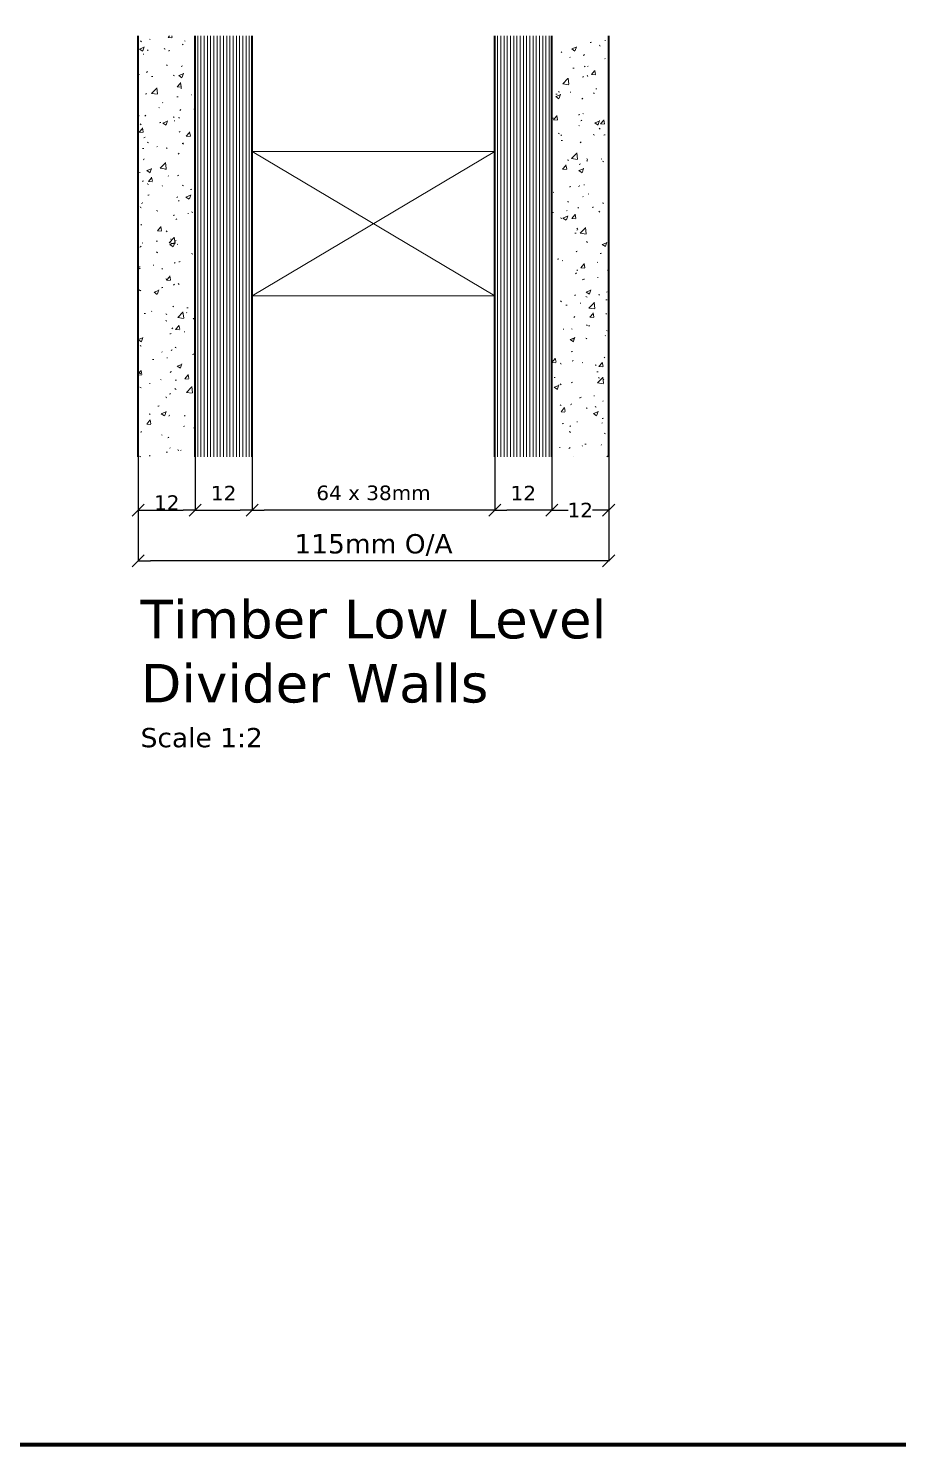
# Model space of a CAD drawing. Header units: millimetres. Extents: x -159872 to 386485, y -250577 to 158966.
# Drawn here: x -108422.2 to -108193, y 16843.1 to 17216.5 of the extents above; entities that cross this region are included whole.
import ezdxf

# ---------------------------------------------------------------- set-up
doc = ezdxf.new("R2010")
doc.units = ezdxf.units.MM
doc.header["$PDMODE"] = 1
doc.header["$PDSIZE"] = -2
doc.layers.get('0').update_dxf_attribs({"lineweight": 25})
for name, color, linetype, lineweight in [('LDS-details', 4, 'Continuous', 25), ('LDS-dimensions-1-2', 251, 'Continuous', 9), ('LDS-hatch_Hatch', 7, 'Continuous', 5), ('LDS-joinery general', 3, 'Continuous', 18), ('LDS-struct-new-walls', 6, 'Continuous', 35), ('LDS-text-1-2', 7, 'Continuous', 9)]:
    doc.layers.add(name, color=color, linetype=linetype, lineweight=lineweight)
doc.styles.add('Verdana', font='Verdana.ttf')
doc.dimstyles.new('keane-1-2', dxfattribs={"dimtxt": 2.541058, "dimasz": 3.181201, "dimexe": 0.05, "dimexo": 0.05, "dimgap": 0.05, "dimtad": 1, "dimtih": 1, "dimtoh": 1, "dimdec": 0, "dimdsep": 46, "dimtxsty": 'Verdana', "dimblk": 'VW_SLASH-3', "dimblk1": 'VW_SLASH-3', "dimblk2": 'VW_SLASH-3', "dimcen": 0, "dimazin": 0, "dimtfac": 1, "dimtdec": 0, "dimtix": 1, "dimtofl": 0, "dimtmove": 0, "dimatfit": 0, "dimldrblk": 'VW_SLASH-3', "dimfxl": 1, "dimfrac": 2, "dimtolj": 1, "dimarcsym": 0})
pattern_1 = [(90, (60673.5132, -36457.5152), (-0.850011, 0), [])]
pattern_2 = [(50, (60673.513, -36457.515), (12.3999044, -1.08485107), [1.2965906, -14.2624969]), (-5, (60673.513, -36457.515), (-2.3987157, 13.0038036), [1.0372725, -11.4099975]), (100.4514, (60674.547, -36457.606), (10.0011979, 11.9189446), [1.1019324, -12.1212572]), (46.1842, (60673.513, -36454.058), (18.4503298, -2.861472), [1.944886, -21.3937453]), (96.6356, (60675.05, -36454.296), (16.158332, 16.840428), [1.6528987, -18.1818829]), (-8.8158, (60673.513, -36454.058), (16.1583189, 16.8404406), [1.5559087, -17.1149963]), (21, (60675.242, -36454.922), (10.3192545, -6.96042505), [1.2965906, -14.2624969]), (-34, (60675.242, -36454.922), (4.206405, 12.5363033), [1.0372725, -11.4099975]), (71.4514, (60676.102, -36455.502), (14.5256638, 5.5758669), [1.1019324, -12.1212572]), (37.5, (60673.5132, -36457.515), (0.21021806, 5.75502733), [0.17287875, -34.1349092]), (37.5, (60682.593, -36450.548), (0.21021806, 5.75502733), [0.17287875, -34.1349092]), (37.5, (60682.73, -36450.443), (0.21021806, 5.75502733), [0.17287875, -34.1349092]), (37.5, (60692.0564, -36443.2865), (0.21021806, 5.75502733), [0.17287875, -34.1349092]), (37.5, (60692.1936, -36443.1813), (0.21021806, 5.75502733), [0.17287875, -34.1349092]), (7.5, (60673.513, -36457.515), (4.54791328, 6.81854037), [0.17287875, -21.8086543]), (7.5, (60680.232, -36456.6307), (4.54791328, 6.81854037), [0.17287875, -21.8086543]), (7.5, (60680.4035, -36456.608), (4.54791328, 6.81854037), [0.17287875, -21.8086543]), (7.5, (60691.493, -36455.148), (4.54791328, 6.81854037), [0.17287875, -21.8086543]), (7.5, (60691.6645, -36455.1256), (4.54791328, 6.81854037), [0.17287875, -21.8086543]), (-32.5, (60669.658, -36457.515), (9.22865555, -0.3899258), [0.17287875, -35.5265831]), (-32.5, (60673.449, -36459.9303), (9.22865555, -0.3899258), [0.17287875, -35.5265831]), (-32.5, (60673.5948, -36460.023), (9.22865555, -0.3899258), [0.17287875, -35.5265831]), (-32.5, (60685.1133, -36467.3613), (9.22865555, -0.3899258), [0.17287875, -35.5265831]), (-32.5, (60685.259, -36467.454), (9.22865555, -0.3899258), [0.17287875, -35.5265831]), (-42.5, (60667.929, -36457.515), (10.0820496, 1.73060242), [0.1728787, -27.107388]), (-42.5, (60672.199, -36461.428), (10.0820496, 1.73060242), [0.1728787, -27.107388]), (-42.5, (60672.327, -36461.545), (10.0820496, 1.73060242), [0.1728787, -27.107388]), (-42.5, (60679.0565, -36467.7114), (10.0820496, 1.73060242), [0.1728787, -27.107388]), (-42.5, (60679.184, -36467.828), (10.0820496, 1.73060242), [0.1728787, -27.107388])]

# ---------------------------------------------------------------- blocks, each defined once
blk = doc.blocks.new('VW_SLASH-3')
at = {"color": 0, "linetype": 'ByBlock', "lineweight": -2, "transparency": 16777216}
blk.add_line((0, 0), (-1, 0), dxfattribs=at)
at = {"color": 0, "linetype": 'Continuous', "lineweight": 5, "transparency": 16777216, "flags": 128}
blk.add_lwpolyline([(0.5, 0.5), (-0.5, -0.5)], dxfattribs=at)
blk = doc.blocks.new('*D302')
at = {"layer": 'Defpoints', "color": 0}
for p in [(-108363.18, 17103.47), (-108299.18, 17103.47), (-108363.18, 17089.49)]:
    blk.add_point(p, dxfattribs=at)
at = {"layer": 'LDS-dimensions-1-2', "color": 0, "lineweight": -2}
for p, q in [((-108363.18, 17103.42), (-108363.18, 17089.44)), ((-108299.18, 17103.42), (-108299.18, 17089.44)), ((-108302.36, 17089.49), (-108360, 17089.49))]:
    blk.add_line(p, q, dxfattribs=at)
at = {"layer": 'LDS-dimensions-1-2', "color": 0, "lineweight": -2, "xscale": 3.181201171875, "yscale": 3.181201171875, "zscale": 3.181201171875, "rotation": 180}
blk.add_blockref('VW_SLASH-3', (-108363.18, 17089.49), dxfattribs=at)
at = {"layer": 'LDS-dimensions-1-2', "color": 0, "lineweight": -2, "xscale": 3.181201171875, "yscale": 3.181201171875, "zscale": 3.181201171875}
blk.add_blockref('VW_SLASH-3', (-108299.18, 17089.49), dxfattribs=at)
at = {"layer": 'LDS-dimensions-1-2', "color": 0, "insert": (-108331.18, 17093.99), "char_height": 3.8378, "attachment_point": 5, "style": 'Verdana'}
blk.add_mtext('\\A1;64 x 38mm', dxfattribs=at)
blk = doc.blocks.new('*D303')
at = {"layer": 'Defpoints', "color": 0}
for p in [(-108269.18, 17103.47), (-108393.18, 17100.97), (-108393.18, 17076.1)]:
    blk.add_point(p, dxfattribs=at)
at = {"layer": 'LDS-dimensions-1-2', "color": 0, "lineweight": -2}
for p, q in [((-108269.18, 17103.42), (-108269.18, 17076.05)), ((-108393.18, 17100.92), (-108393.18, 17076.05)), ((-108272.36, 17076.1), (-108390, 17076.1))]:
    blk.add_line(p, q, dxfattribs=at)
at = {"layer": 'LDS-dimensions-1-2', "color": 0, "lineweight": -2, "xscale": 3.181201171875, "yscale": 3.181201171875, "zscale": 3.181201171875, "rotation": 180}
blk.add_blockref('VW_SLASH-3', (-108393.18, 17076.1), dxfattribs=at)
at = {"layer": 'LDS-dimensions-1-2', "color": 0, "lineweight": -2, "xscale": 3.181201171875, "yscale": 3.181201171875, "zscale": 3.181201171875}
blk.add_blockref('VW_SLASH-3', (-108269.18, 17076.1), dxfattribs=at)
at = {"layer": 'LDS-dimensions-1-2', "color": 0, "insert": (-108331.18, 17080.28), "char_height": 5.0821, "attachment_point": 5, "style": 'Verdana'}
blk.add_mtext('\\A1;115mm O/A', dxfattribs=at)
blk = doc.blocks.new('*D304')
at = {"layer": 'Defpoints', "color": 0}
for p in [(-108378.18, 17103.47), (-108363.18, 17103.47), (-108363.18, 17089.49)]:
    blk.add_point(p, dxfattribs=at)
at = {"layer": 'LDS-dimensions-1-2', "color": 0, "lineweight": -2}
for p, q in [((-108378.18, 17103.42), (-108378.18, 17089.44)), ((-108363.18, 17103.42), (-108363.18, 17089.44)), ((-108375, 17089.49), (-108366.36, 17089.49))]:
    blk.add_line(p, q, dxfattribs=at)
at = {"layer": 'LDS-dimensions-1-2', "color": 0, "lineweight": -2, "xscale": 3.181201171875, "yscale": 3.181201171875, "zscale": 3.181201171875, "rotation": 180}
blk.add_blockref('VW_SLASH-3', (-108378.18, 17089.49), dxfattribs=at)
at = {"layer": 'LDS-dimensions-1-2', "color": 0, "lineweight": -2, "xscale": 3.181201171875, "yscale": 3.181201171875, "zscale": 3.181201171875}
blk.add_blockref('VW_SLASH-3', (-108363.18, 17089.49), dxfattribs=at)
at = {"layer": 'LDS-dimensions-1-2', "color": 0, "insert": (-108370.68, 17093.95), "char_height": 3.838, "attachment_point": 5, "style": 'Verdana'}
blk.add_mtext('\\A1;12', dxfattribs=at)
blk = doc.blocks.new('*D305')
at = {"layer": 'Defpoints', "color": 0}
for p in [(-108393.18, 17103.47), (-108378.18, 17103.47), (-108378.18, 17089.49)]:
    blk.add_point(p, dxfattribs=at)
at = {"layer": 'LDS-dimensions-1-2', "color": 0, "lineweight": -2}
for p, q in [((-108393.18, 17103.42), (-108393.18, 17089.44)), ((-108378.18, 17103.42), (-108378.18, 17089.44)), ((-108390, 17089.49), (-108381.36, 17089.49))]:
    blk.add_line(p, q, dxfattribs=at)
at = {"layer": 'LDS-dimensions-1-2', "color": 0, "lineweight": -2, "xscale": 3.181201171875, "yscale": 3.181201171875, "zscale": 3.181201171875, "rotation": 180}
blk.add_blockref('VW_SLASH-3', (-108393.18, 17089.49), dxfattribs=at)
at = {"layer": 'LDS-dimensions-1-2', "color": 0, "lineweight": -2, "xscale": 3.181201171875, "yscale": 3.181201171875, "zscale": 3.181201171875}
blk.add_blockref('VW_SLASH-3', (-108378.18, 17089.49), dxfattribs=at)
at = {"layer": 'LDS-dimensions-1-2', "color": 0, "insert": (-108385.68, 17091.45), "char_height": 3.838, "attachment_point": 5, "style": 'Verdana'}
blk.add_mtext('\\A1;12', dxfattribs=at)
blk = doc.blocks.new('*D306')
at = {"layer": 'Defpoints', "color": 0}
for p in [(-108299.18, 17103.47), (-108284.18, 17103.47), (-108299.18, 17089.49)]:
    blk.add_point(p, dxfattribs=at)
at = {"layer": 'LDS-dimensions-1-2', "color": 0, "lineweight": -2}
for p, q in [((-108299.18, 17103.42), (-108299.18, 17089.44)), ((-108284.18, 17103.42), (-108284.18, 17089.44)), ((-108287.36, 17089.49), (-108296, 17089.49))]:
    blk.add_line(p, q, dxfattribs=at)
at = {"layer": 'LDS-dimensions-1-2', "color": 0, "lineweight": -2, "xscale": 3.181201171875, "yscale": 3.181201171875, "zscale": 3.181201171875, "rotation": 180}
blk.add_blockref('VW_SLASH-3', (-108299.18, 17089.49), dxfattribs=at)
at = {"layer": 'LDS-dimensions-1-2', "color": 0, "lineweight": -2, "xscale": 3.181201171875, "yscale": 3.181201171875, "zscale": 3.181201171875}
blk.add_blockref('VW_SLASH-3', (-108284.18, 17089.49), dxfattribs=at)
at = {"layer": 'LDS-dimensions-1-2', "color": 0, "insert": (-108291.68, 17093.95), "char_height": 3.838, "attachment_point": 5, "style": 'Verdana'}
blk.add_mtext('\\A1;12', dxfattribs=at)
blk = doc.blocks.new('*D307')
at = {"layer": 'Defpoints', "color": 0}
for p in [(-108284.18, 17103.47), (-108269.18, 17103.47), (-108284.18, 17089.49)]:
    blk.add_point(p, dxfattribs=at)
at = {"layer": 'LDS-dimensions-1-2', "color": 0, "lineweight": -2}
for p, q in [((-108284.18, 17103.42), (-108284.18, 17089.44)), ((-108269.18, 17103.42), (-108269.18, 17089.44)), ((-108281, 17089.49), (-108279.9, 17089.49)), ((-108272.36, 17089.49), (-108273.46, 17089.49))]:
    blk.add_line(p, q, dxfattribs=at)
at = {"layer": 'LDS-dimensions-1-2', "color": 0, "lineweight": -2, "xscale": 3.181201171875, "yscale": 3.181201171875, "zscale": 3.181201171875, "rotation": 180}
blk.add_blockref('VW_SLASH-3', (-108284.18, 17089.49), dxfattribs=at)
at = {"layer": 'LDS-dimensions-1-2', "color": 0, "lineweight": -2, "xscale": 3.181201171875, "yscale": 3.181201171875, "zscale": 3.181201171875}
blk.add_blockref('VW_SLASH-3', (-108269.18, 17089.49), dxfattribs=at)
at = {"layer": 'LDS-dimensions-1-2', "color": 0, "insert": (-108276.68, 17089.49), "char_height": 3.838, "attachment_point": 5, "style": 'Verdana'}
blk.add_mtext('\\A1;12', dxfattribs=at)

msp = doc.modelspace()

# ---------------------------------------------------------------- hatches: boundary and pattern name
at = {"layer": 'LDS-hatch_Hatch', "linetype": 'Continuous', "lineweight": 5}
h = msp.add_hatch(dxfattribs=at)
h.set_pattern_fill('03_   concrete', color=251, style=0, pattern_type=2)
h.set_pattern_definition(pattern_2)
h.paths.add_polyline_path([(-108393.18176, 17214.456), (-108378.18176, 17214.456), (-108378.18176, 17103.47257), (-108393.18176, 17103.47257)])
h = msp.add_hatch(dxfattribs=at)
h.set_pattern_fill('Sht Metal Corrugated Vert HF', style=0, pattern_type=2)
h.set_pattern_definition(pattern_1)
h.paths.add_polyline_path([(-108363.18176, 17214.456), (-108378.18176, 17214.456), (-108378.18176, 17103.47257), (-108363.18176, 17103.47257)])
h = msp.add_hatch(dxfattribs=at)
h.set_pattern_fill('Sht Metal Corrugated Vert HF', style=0, pattern_type=2)
h.set_pattern_definition(pattern_1)
h.paths.add_polyline_path([(-108299.18176, 17214.456), (-108284.18176, 17214.456), (-108284.18176, 17103.47257), (-108299.18176, 17103.47257)])
h = msp.add_hatch(dxfattribs=at)
h.set_pattern_fill('03_   concrete', color=251, style=0, pattern_type=2)
h.set_pattern_definition(pattern_2)
h.paths.add_polyline_path([(-108269.18176, 17214.456), (-108284.18176, 17214.456), (-108284.18176, 17103.47257), (-108269.18176, 17103.47257)])

# ---------------------------------------------------------------- linework, layer by layer
at = {"layer": 'LDS-details', "color": 1, "linetype": 'Continuous', "lineweight": 70, "transparency": 33554687, "flags": 128}
msp.add_lwpolyline([(-109263.01925, 17425.13827), (-107328.56283, 17425.13827), (-107328.56283, 16843.13827), (-109263.01925, 16843.13827)], close=True, dxfattribs=at)
at = {"layer": 'LDS-joinery general', "color": 8, "lineweight": 9}
for p, q in [((-108299.18176, 17183.96428), (-108363.18176, 17145.96428)), ((-108363.18176, 17183.96428), (-108299.18176, 17145.96428))]:
    msp.add_line(p, q, dxfattribs=at)
at = {"layer": 'LDS-joinery general', "flags": 128}
msp.add_lwpolyline([(-108363.18176, 17145.96428), (-108299.18176, 17145.96428), (-108299.18176, 17183.96428), (-108363.18176, 17183.96428)], close=True, dxfattribs=at)
at = {"layer": 'LDS-struct-new-walls'}
for p, q in [((-108393.18176, 17103.47257), (-108393.18176, 17214.456)), ((-108378.18176, 17103.47257), (-108378.18176, 17214.456)), ((-108363.18176, 17103.47257), (-108363.18176, 17214.456)), ((-108299.18176, 17103.47257), (-108299.18176, 17214.456)), ((-108284.18176, 17103.47257), (-108284.18176, 17214.456)), ((-108269.18176, 17103.47257), (-108269.18176, 17214.456))]:
    msp.add_line(p, q, dxfattribs=at)

# ---------------------------------------------------------------- texts
at = {"layer": 'LDS-text-1-2', "color": 7, "insert": (-108392.56068, 17046.34914), "char_height": 5.0821168, "width": 128.8569187, "attachment_point": 4, "line_spacing_factor": 0.996734, "style": 'Verdana'}
msp.add_mtext('{\\H2x;Timber Low Level\\PDivider Walls\\P}Scale 1:2', dxfattribs=at)

# ---------------------------------------------------------------- dimensions: what is measured, and where the dimension line sits
at = {"layer": 'LDS-dimensions-1-2', "color": 251}
for base, p1, p2, text, override, picture, middle in [((-108393.18176, 17076.1039), (-108269.18176, 17103.47257), (-108393.18176, 17100.97257), '115mm O/A', {"dimtxt": 5.082117, "dimgap": 1, "dimtih": 0, "dimtoh": 0, "dimpost": '<>', "dimtxsty": 'Verdana', "dimtmove": 2}, '*D303', (-108331.18176, 17080.27809)), ((-108363.18176, 17089.48649), (-108378.18176, 17103.47257), (-108363.18176, 17103.47257), '12', {"dimtxt": 3.837836, "dimgap": 2.5, "dimtih": 0, "dimtoh": 0, "dimpost": '<>', "dimtxsty": 'Verdana', "dimtmove": 2}, '*D304', (-108370.68176, 17093.94536)), ((-108363.18176, 17089.48649), (-108299.18176, 17103.47257), (-108363.18176, 17103.47257), '64 x 38mm', {"dimtxt": 3.837836, "dimgap": 2.5, "dimtih": 0, "dimtoh": 0, "dimpost": '<>', "dimtxsty": 'Verdana', "dimtmove": 2}, '*D302', (-108331.18176, 17093.99304)), ((-108299.18176, 17089.48649), (-108284.18176, 17103.47257), (-108299.18176, 17103.47257), '12', {"dimtxt": 3.837836, "dimgap": 2.5, "dimtih": 0, "dimtoh": 0, "dimpost": '<>', "dimtxsty": 'Verdana', "dimtmove": 2}, '*D306', (-108291.68176, 17093.94536))]:
    dim = msp.add_linear_dim(base=base, p1=p1, p2=p2, text=text, dimstyle='keane-1-2', override=override, dxfattribs=at)
    dim.commit()
    dim.dimension.update_dxf_attribs({"geometry": picture, "text_midpoint": middle})
for base, p1, p2, override, picture, middle in [((-108378.18176, 17089.48649), (-108393.18176, 17103.47257), (-108378.18176, 17103.47257), {"dimtxt": 3.837836, "dimgap": 3.72039e-15, "dimtih": 0, "dimtoh": 0, "dimpost": '<>', "dimtxsty": 'Verdana'}, '*D305', (-108385.68176, 17089.48649)), ((-108284.18176, 17089.48649), (-108269.18176, 17103.47257), (-108284.18176, 17103.47257), {"dimtxt": 3.837836, "dimgap": 0.396875, "dimtad": 0, "dimtih": 0, "dimtoh": 0, "dimpost": '<>', "dimtxsty": 'Verdana'}, '*D307', (-108276.68176, 17089.48649))]:
    dim = msp.add_linear_dim(base=base, p1=p1, p2=p2, text='12', dimstyle='keane-1-2', override=override, dxfattribs=at)
    dim.commit()
    dim.dimension.update_dxf_attribs({"geometry": picture, "text_midpoint": middle, "dimtype": 160})

doc.saveas('drawing.dxf')
